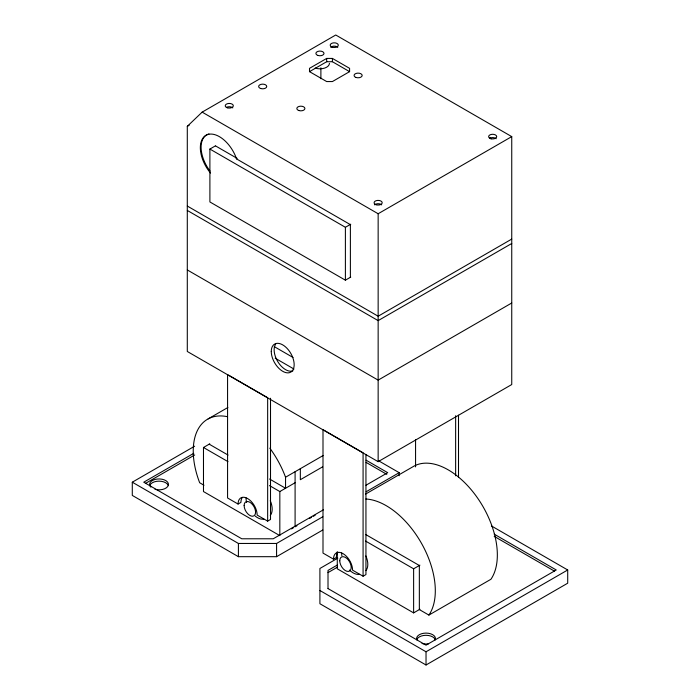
<?xml version="1.0" encoding="UTF-8"?>
<svg xmlns="http://www.w3.org/2000/svg" width="700" height="700" viewBox="0 0 700 700"><rect width="100%" height="100%" fill="white"/><g stroke="black" fill="none" stroke-linecap="round" stroke-linejoin="round"><path stroke-width="1.05" d="M187.294 126.341L202.143 112.131L335.746 35L511.744 136.614L511.744 384.536L378.149 461.668L187.294 351.479L187.294 126.341L189.175 125.256M326.69 58.424L309.505 68.337L309.505 71.645L326.69 81.559L332.412 81.559L349.589 71.645L349.589 68.337L332.412 58.424L326.69 58.424L326.69 61.723L309.505 71.645M350.744 277.095L345.398 280.184L209.895 201.95L209.895 149.056L215.241 145.976M210.516 173.049A26.994 15.584 60 0 1 205.415 135.643A26.994 15.584 60 0 1 235.568 156.284L236.39 158.821L237.151 158.384L215.451 145.854M209.895 149.056L345.398 227.29L350.744 224.21M202.143 112.131L378.149 213.745L511.744 136.614M511.744 239.085L378.149 316.216L187.294 206.036M511.744 243.495L378.149 320.626L187.294 210.438M208.145 418.889L227.885 407.496M322.787 530.005L276.579 556.684L238.411 556.684L132.291 495.416L132.291 482.195L194.635 446.197M295.094 482.746L279.825 491.558L279.825 535.631L203.481 491.558L203.481 447.484L209.764 443.852M193.76 453.32L143.745 482.195L241.763 538.781L273.227 538.781L323.374 509.827M145.635 483.306L194.705 454.974M511.744 302.995L378.149 380.126L187.294 269.946M227.57 374.579L227.57 497.989L238.07 504.044L240.931 502.39A13.492 7.788 60 0 1 242.209 497.621M269.526 479.001L285.547 488.25L285.547 477.234L323.094 455.551M322.586 466.865L300.335 479.71L300.335 468.694M238.07 504.044A13.492 7.788 60 0 1 247.616 498.54A13.492 7.788 60 0 1 257.154 515.069L267.654 521.124L270.515 519.47L270.515 398.248M365.96 485.24L387.721 472.675L366.1 460.198M291.498 528.894L293.291 527.852M296.957 525.744L295.094 526.82L295.094 471.721M309.61 518.438L311.465 517.37M313.32 516.294L315.166 515.226M132.291 482.195L238.411 543.454L276.579 543.454L322.787 516.775M366.17 491.733L399.175 472.675L399.175 475.729M365.627 494.051L412.624 466.926A69.475 40.11 60 0 1 477.505 497.945A69.475 40.11 60 0 1 490.919 579.276L428.89 615.081L419.344 609.577L419.344 565.504L365.627 534.485M365.942 454.431L365.942 574.569L363.081 576.222L363.081 452.804L322.998 429.669L322.998 553.079L333.498 559.142L336.359 557.489A13.492 7.788 60 0 1 337.636 552.72M337.829 558.128L319.909 568.479L319.909 603.733L426.029 665L567.709 583.196L567.709 569.975L491.461 525.954M337.47 564.952L328.011 570.413L328.011 588.648M328.011 572.617L337.47 567.149M365.549 541.056L413.621 568.803L419.904 565.171M337.277 551.609L337.277 568.803L413.621 612.885L419.904 609.254M319.909 590.511L426.029 651.779L567.709 569.975M326.69 61.723L332.412 61.723L349.589 71.645M236.39 158.821L350.385 224.639L350.385 277.524M274.251 346.631L293.029 357.473M275.196 358.199L293.965 369.031M378.464 460.722L399.175 472.675M228.506 375.113L267.654 397.714L267.654 521.124M494.209 534.153L556.255 569.975L426.029 645.164L328.011 588.577M366.1 462.394L386.785 474.338M494.209 536.358L554.374 571.095M209.204 444.176L228.06 455.061M203.481 447.484L227.981 461.633M269.456 485.573L279.825 491.558M363.081 576.222L352.581 570.159A13.492 7.788 60 0 0 343.035 553.63A13.492 7.788 60 0 0 333.498 559.142M203.998 485.249L199.666 482.746A69.475 40.11 60 0 1 227.412 416.684M458.509 415.188L458.509 477.444M455.639 415.748L455.639 475.816M426.029 651.779L426.029 665M415.564 439.574L415.564 466.874M413.621 568.803L413.621 612.885M378.149 213.745L378.149 461.668M345.398 227.29L345.398 280.184M332.412 58.424L332.412 61.723M320.889 67.795L320.889 78.715M276.579 543.454L276.579 556.684M238.411 543.454L238.411 556.684M292.95 370.816A16.196 9.354 60 0 1 278.224 362.32A16.196 9.354 60 0 1 275.669 344.102M210.044 171.08A26.994 15.584 60 0 1 208.985 133.945M330.741 47.294A4.051 2.336 0 0 1 337.759 47.294M489.799 138.268A4.051 2.336 0 0 1 496.169 138.749M226.415 107.415A4.051 2.336 0 0 1 232.785 107.896M374.64 204.864A4.051 2.336 0 0 1 381.658 204.864M489.895 138.521A4.051 2.336 60 0 1 489.799 137.602A4.051 2.336 60 0 1 491.225 138.88M329.446 63.332A9.494 5.478 0 0 1 315.201 68.075M416.902 639.966A9.45 5.451 0 0 1 426.029 633.097A9.45 5.451 0 0 1 435.146 639.966M428.47 643.825A9.45 5.451 0 0 1 422.03 643.501M416.902 639.345A9.45 5.451 0 0 1 426.029 635.303A9.45 5.451 0 0 1 435.146 639.345M150.832 487.121A9.45 5.451 0 0 1 157.106 479.054A9.45 5.451 0 0 1 168.394 485.03A9.45 5.451 0 0 1 155.015 489.335M149.888 485.188A9.45 5.451 0 0 1 159.014 481.145A9.45 5.451 0 0 1 168.14 485.188M365.838 499.004A69.475 40.11 60 0 1 422.45 545.055A69.475 40.11 60 0 1 428.89 615.081M269.824 448.157A69.475 40.11 60 0 1 285.547 477.234M263.856 519.12A16.196 9.354 60 0 1 255.255 516.128M246.645 502.442A16.196 9.354 60 0 1 246.041 497.84M270.261 500.727A16.196 9.354 60 0 1 270.261 515.419M365.881 555.94A16.196 9.354 60 0 1 365.881 570.631M359.485 574.324A16.196 9.354 60 0 1 349.44 570.054M341.889 555.756A16.196 9.354 60 0 1 341.67 553.053M271.267 351.479A16.196 9.354 60 0 0 288.444 372.846A16.196 9.354 60 0 0 288.444 349.947A16.196 9.354 60 0 0 271.267 351.479M227.255 107.782A4.051 2.336 0 0 0 233.328 105.761A4.051 2.336 0 0 0 227.255 103.74A4.051 2.336 0 0 0 227.255 107.782M376.119 204.75A4.051 2.336 0 0 0 382.2 202.729A4.051 2.336 0 0 0 376.119 200.699A4.051 2.336 0 0 0 376.119 204.75M490.639 138.635A4.051 2.336 0 0 0 496.711 136.614A4.051 2.336 0 0 0 490.639 134.593A4.051 2.336 0 0 0 490.639 138.635M332.229 47.18A4.051 2.336 0 0 0 338.301 45.159A4.051 2.336 0 0 0 332.229 43.129A4.051 2.336 0 0 0 332.229 47.18M317.922 55.44A4.051 2.336 0 0 0 323.995 53.419A4.051 2.336 0 0 0 317.922 51.389A4.051 2.336 0 0 0 317.922 55.44M260.671 88.498A4.051 2.336 0 0 0 266.744 86.468A4.051 2.336 0 0 0 260.671 84.446A4.051 2.336 0 0 0 260.671 88.498M356.099 77.473A4.051 2.336 0 0 0 362.171 75.451A4.051 2.336 0 0 0 356.099 73.43A4.051 2.336 0 0 0 356.099 77.473M298.839 110.53A4.051 2.336 0 0 0 304.911 108.509A4.051 2.336 0 0 0 298.839 106.487A4.051 2.336 0 0 0 298.839 110.53M244.134 505.549A8.094 4.672 60 0 0 252.718 516.233A8.094 4.672 60 0 0 252.718 504.787A8.094 4.672 60 0 0 244.134 505.549M339.762 560.761A8.094 4.672 60 0 0 348.346 571.445A8.094 4.672 60 0 0 348.346 559.991A8.094 4.672 60 0 0 339.762 560.761"/></g></svg>
